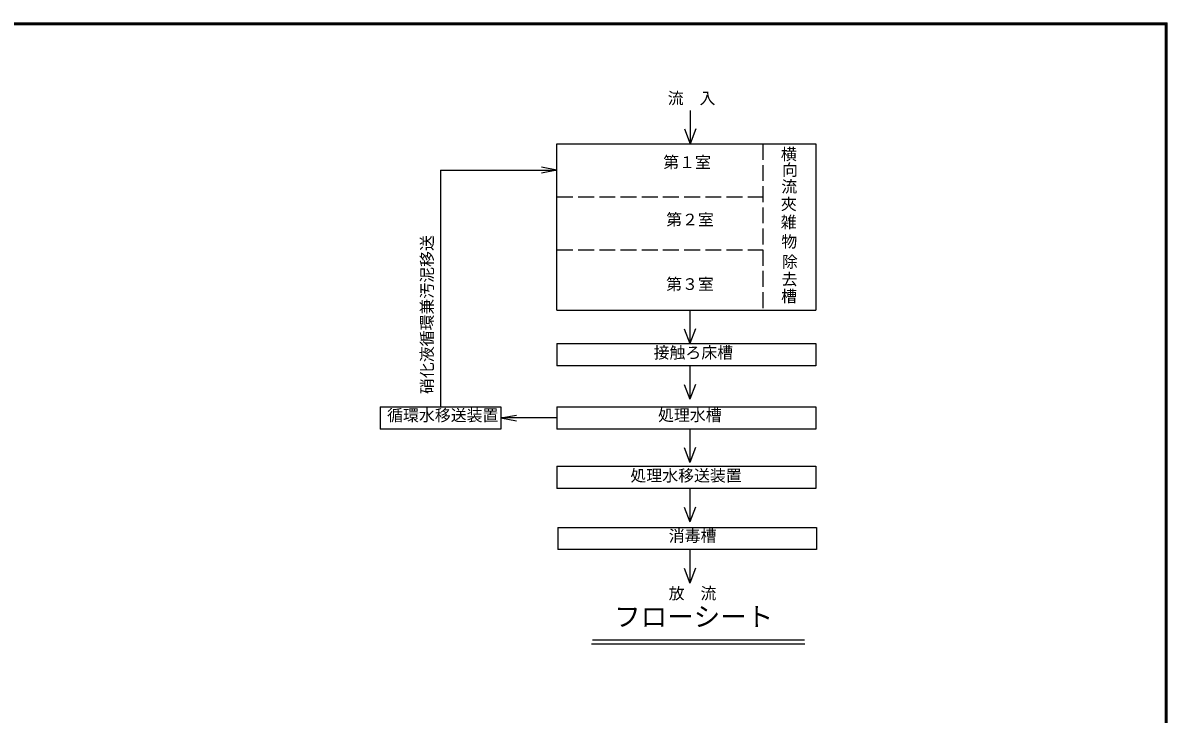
# Model space of a CAD drawing. Units: millimetres, scale not verified. Extents: x -9571 to 7747, y -6704 to 5373.
# Drawn here: x 1271 to 7747, y 1459 to 5373 of the extents above; entities that cross this region are included whole.
import ezdxf
from ezdxf.enums import TextEntityAlignment as Align

# ---------------------------------------------------------------- set-up
doc = ezdxf.new("R2010")
doc.units = ezdxf.units.MM
doc.header["$LTSCALE"] = 30
doc.linetypes.add('DASHED3', pattern=[4, 3, -1])
doc.layers.add('0-1_00クル-フ-0躯体', color=3, linetype='Continuous', lineweight=25)
doc.layers.add('0-7_Axis_waku', color=7, linetype='Continuous', lineweight=25)
doc.styles.add('MS Gothic', font='')
doc.styles.get('MS Gothic').set_extended_font_data('MS Gothic')

msp = doc.modelspace()

# ---------------------------------------------------------------- linework, layer by layer
at = {"layer": '0-1_00クル-フ-0躯体'}
for p, q in [((5048.12, 4877.19), (5048.12, 4688.19)), ((5015.96, 4772.19), (5048.12, 4688.19)), ((5080.27, 4772.19), (5048.12, 4688.19)), ((4293.96, 3746.09), (4293.96, 4688.19)), ((4293.96, 4688.19), (5758.37, 4688.04)), ((5758.87, 4687.54), (5758.87, 3746.44)), ((3634.69, 4538.86), (3634.69, 3198.85)), ((4293.96, 4538.86), (4207.02, 4522.56)), ((4293.96, 3746.09), (5758.37, 3745.94)), ((5046.4, 3746.09), (5046.4, 3557.09)), ((5014.25, 3641.09), (5046.4, 3557.09)), ((5078.56, 3641.09), (5046.4, 3557.09)), ((4293.96, 3557.09), (4293.96, 3431.09)), ((4293.96, 3557.09), (5758.72, 3557.09)), ((4293.96, 3557.09), (5758.72, 3557.09)), ((5758.72, 3557.09), (5758.72, 3431.09)), ((5758.72, 3431.09), (4293.96, 3431.09)), ((5046.4, 3431.1), (5046.4, 3242.1)), ((5014.25, 3326.09), (5046.4, 3242.1)), ((5078.56, 3326.09), (5046.4, 3242.1)), ((3292.39, 3198.85), (3292.39, 3072.86)), ((3292.39, 3198.85), (3976.99, 3198.85)), ((3292.39, 3198.85), (3976.99, 3198.85)), ((4293.96, 3198.85), (4293.96, 3072.86)), ((4293.96, 3198.85), (5758.72, 3198.85)), ((5758.72, 3198.85), (5758.72, 3072.86)), ((3976.99, 3135.85), (4063.93, 3152.16)), ((5758.72, 3072.86), (4293.96, 3072.86)), ((5046.4, 3072.85), (5046.4, 2883.85)), ((5014.25, 2967.85), (5046.4, 2883.85)), ((5078.56, 2967.85), (5046.4, 2883.85)), ((4293.96, 2862.54), (4293.96, 2736.54)), ((4293.96, 2862.54), (5758.72, 2862.54)), ((5758.72, 2862.54), (5758.72, 2736.54)), ((5758.72, 2736.54), (4293.96, 2736.54)), ((5046.4, 2736.54), (5046.4, 2547.54)), ((5014.25, 2631.54), (5046.4, 2547.54)), ((5078.56, 2631.54), (5046.4, 2547.54)), ((4298.7, 2516.18), (4298.7, 2390.18)), ((4298.7, 2516.18), (5763.47, 2516.18)), ((5046.4, 2390.18), (5046.4, 2201.18)), ((5014.25, 2285.19), (5046.4, 2201.18)), ((5078.56, 2285.19), (5046.4, 2201.18)), ((5696.59, 1854.14), (4489.2, 1854.14)), ((5695.74, 1878.14), (4494.81, 1878.14))]:
    msp.add_line(p, q, dxfattribs=at)
at = {"layer": '0-1_00クル-フ-0躯体', "linetype": 'DASHED3'}
for p, q in [((5459.23, 4688.04), (5459.23, 3745.94)), ((4293.96, 4388.19), (5459.23, 4388.04)), ((4293.96, 4088.19), (5459.23, 4088.04))]:
    msp.add_line(p, q, dxfattribs=at)
at = {"layer": '0-1_00クル-フ-0躯体'}
for points in [[(3634.69, 4538.86), (4293.96, 4538.86), (4207.02, 4555.17)], [(3976.99, 3198.85), (3976.99, 3072.86), (3292.39, 3072.86)], [(4293.96, 3135.85), (3976.99, 3135.85), (4063.93, 3119.55)], [(5763.47, 2516.18), (5763.47, 2390.18), (4298.7, 2390.18)]]:
    msp.add_lwpolyline(points, dxfattribs=at)
for centre, start, end in [((5758.37, 4687.54), 0, 90), ((5758.37, 3746.44), 270, 0)]:
    msp.add_arc(centre, 0.5, start, end, dxfattribs=at)
at = {"layer": '0-7_Axis_waku'}
for p, q in [((-8439.46, 5372.95), (7747.34, 5372.95)), ((-8438.86, 5372.35), (7746.74, 5372.35)), ((-8438.26, 5371.75), (7746.14, 5371.75)), ((-8437.66, 5371.15), (7745.54, 5371.15)), ((-8437.06, 5370.55), (7744.94, 5370.55)), ((-8436.46, 5369.95), (7744.34, 5369.95)), ((-8435.86, 5369.35), (7743.74, 5369.35)), ((-8435.26, 5368.75), (7743.14, 5368.75)), ((-8434.66, 5368.15), (7742.54, 5368.15)), ((-8434.06, 5367.55), (7741.94, 5367.55)), ((-8433.46, 5366.95), (7741.34, 5366.95)), ((-8432.86, 5366.35), (7740.74, 5366.35)), ((-8432.26, 5365.75), (7740.14, 5365.75)), ((-8431.66, 5365.15), (7739.54, 5365.15)), ((-8431.06, 5364.55), (7738.94, 5364.55)), ((7738.94, -6203.45), (7738.94, 5364.55)), ((7739.54, -6204.05), (7739.54, 5365.15)), ((7740.14, -6204.65), (7740.14, 5365.75)), ((7740.74, -6205.25), (7740.74, 5366.35)), ((7741.34, -6205.85), (7741.34, 5366.95)), ((7741.94, -6206.45), (7741.94, 5367.55)), ((7742.54, -6207.05), (7742.54, 5368.15)), ((7743.14, -6207.65), (7743.14, 5368.75)), ((7743.74, -6208.25), (7743.74, 5369.35)), ((7744.34, -6208.85), (7744.34, 5369.95)), ((7744.94, -6209.45), (7744.94, 5370.55)), ((7745.54, -6210.05), (7745.54, 5371.15)), ((7746.14, -6210.65), (7746.14, 5371.75)), ((7746.74, -6211.25), (7746.74, 5372.35)), ((7747.34, -6211.85), (7747.34, 5372.95))]:
    msp.add_line(p, q, dxfattribs=at)

# ---------------------------------------------------------------- texts
at = {"layer": '0-1_00クル-フ-0躯体', "color": 4, "style": 'MS Gothic'}
for s, height, p in [('流\u3000入', 65.98, (4920.8, 4893.69)), ('横', 65.98, (5561.35, 4576.53)), ('第１室', 65.98, (4895.24, 4531.15)), ('向', 65.98, (5567.2, 4487.84)), ('流', 65.98, (5563.44, 4393.02)), ('夾', 65.98, (5560.87, 4293.89)), ('第２室', 65.98, (4911.81, 4206.51)), ('雑', 65.98, (5560.59, 4191.91)), ('物', 65.98, (5563.79, 4081.38)), ('除', 65.98, (5566.92, 3967.43)), ('去', 65.98, (5564.49, 3868.92)), ('第３室', 65.98, (4911.81, 3841.02)), ('槽', 65.98, (5562.74, 3772.32)), ('接触ろ床槽', 65.98, (4840.89, 3453.22)), ('循環水移送装置', 65.98, (3332.5, 3098.01)), ('処理水槽', 65.98, (4865.9, 3099.08)), ('処理水移送装置', 65.98, (4709.47, 2756.87)), ('消毒槽', 65.98, (4926.76, 2415.39)), ('放\u3000流', 65.98, (4926.08, 2089.94)), ('フローシート', 110, (4617.36, 1922.84))]:
    msp.add_text(s, height=height, dxfattribs=at).set_placement(p, align=Align.BOTTOM_LEFT)
msp.add_text('硝化液循環兼汚泥移送', height=65.98, rotation=90, dxfattribs=at).set_placement((3611.24, 3271.14), align=Align.BOTTOM_LEFT)

doc.saveas('drawing.dxf')
